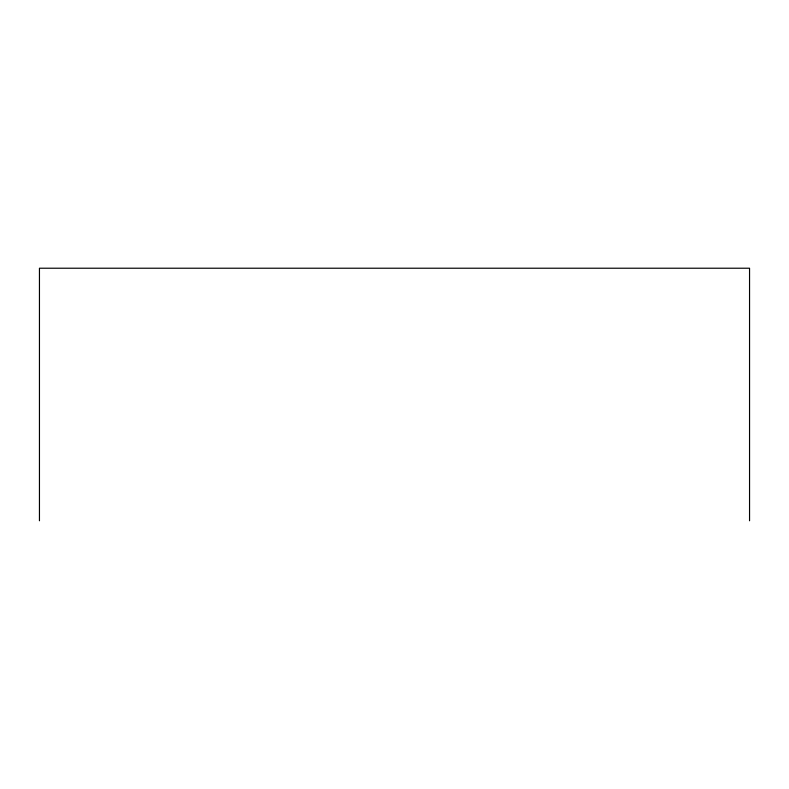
<?xml version="1.0" encoding="UTF-8"?>
<svg xmlns="http://www.w3.org/2000/svg" width="789" height="789" viewBox="0 0 789 789"><rect width="100%" height="100%" fill="white"/><g stroke="black" fill="none" stroke-linecap="round" stroke-linejoin="round"><path stroke-width="1.18" d="M749.55 520.779L749.55 268.221L39.45 268.221L39.45 520.779"/></g></svg>
